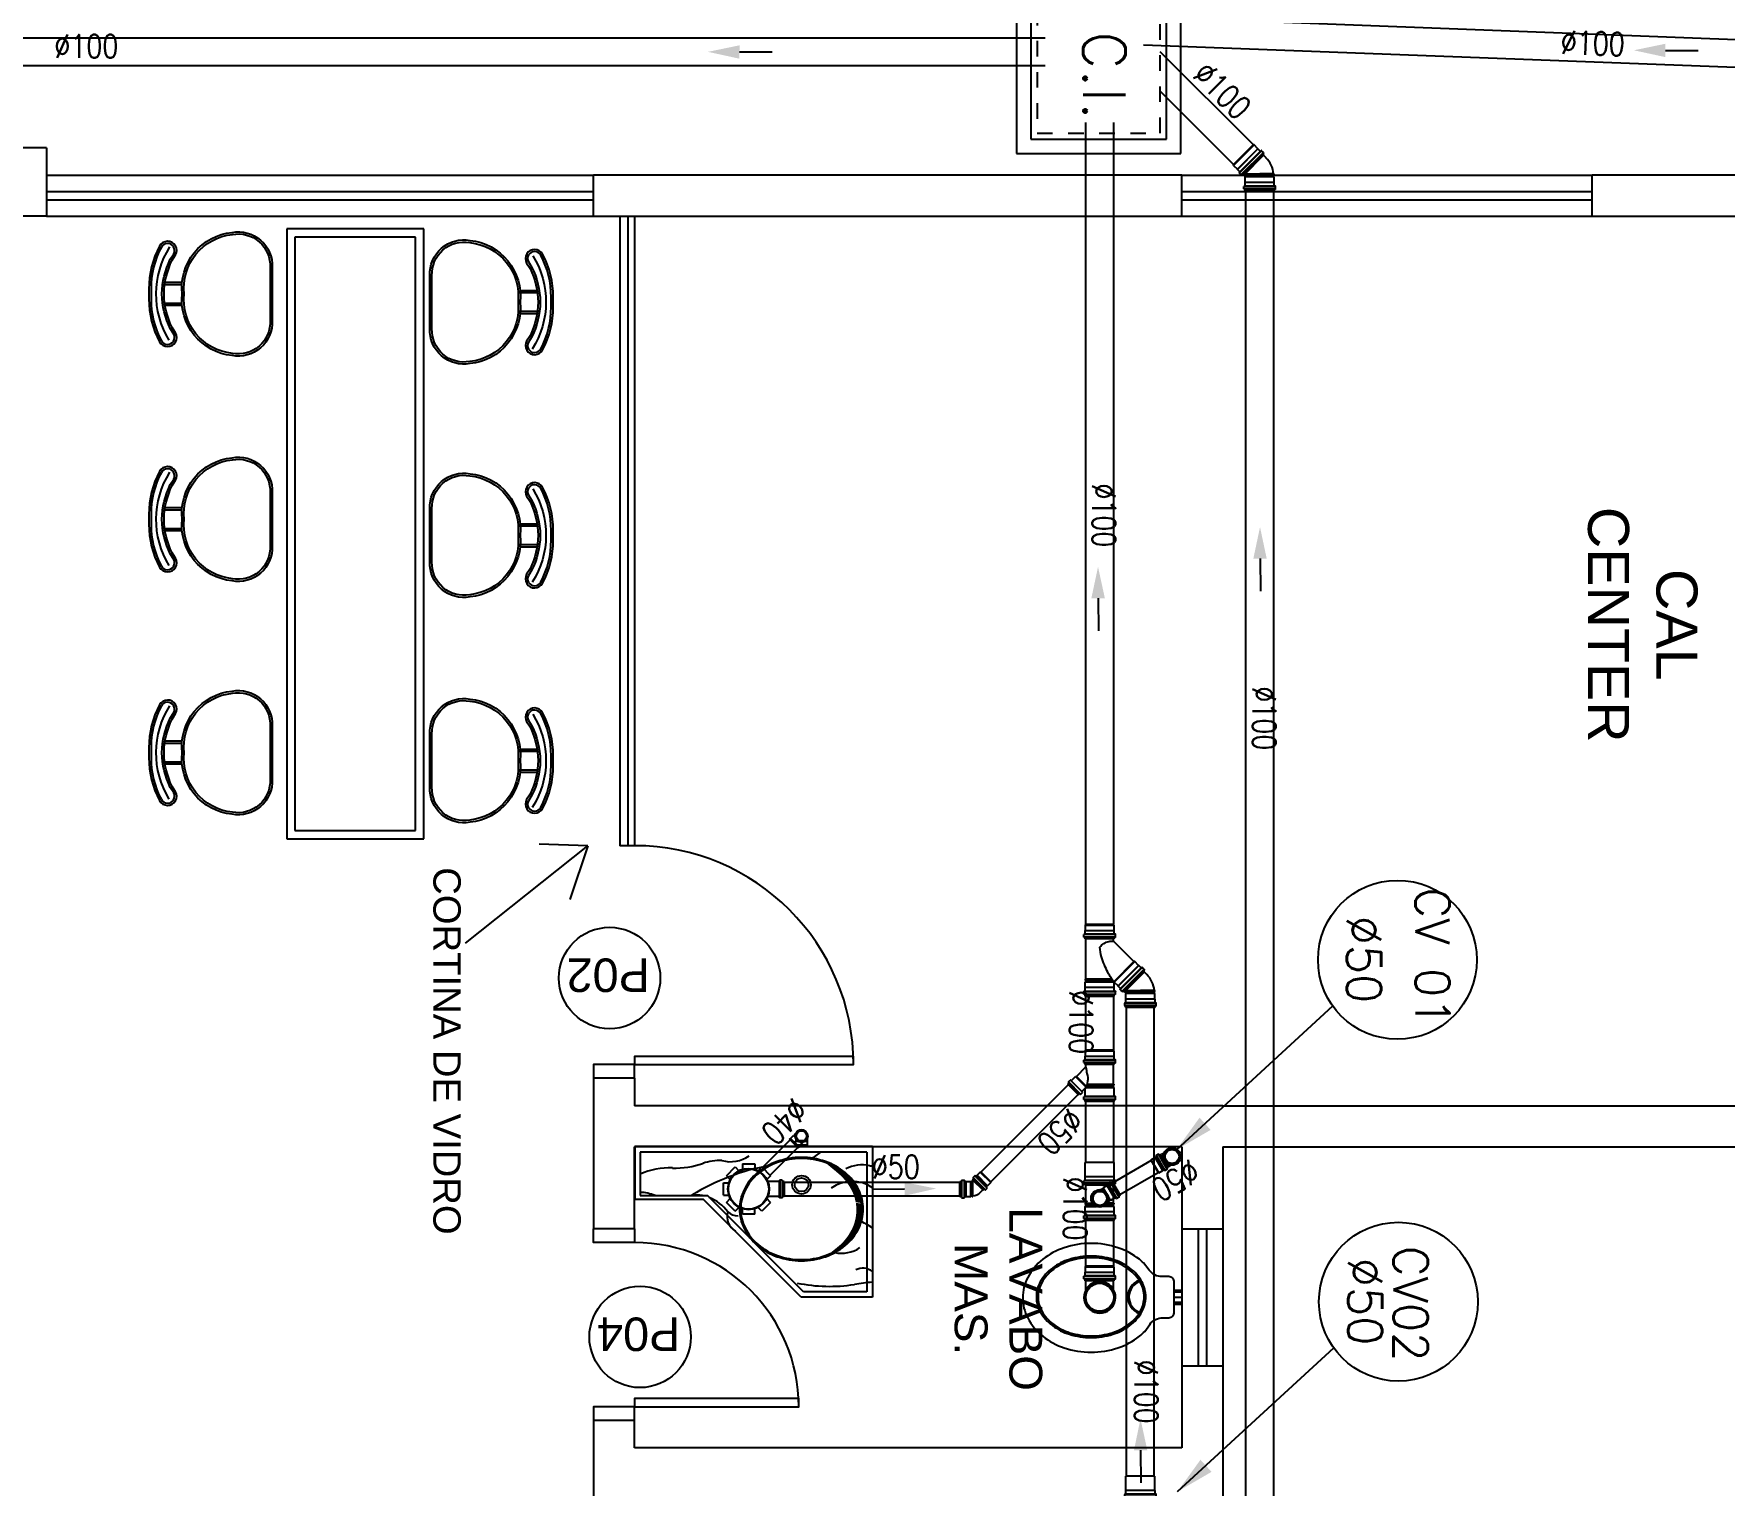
# Model space of a CAD drawing. Header units: millimetres. Extents: x 5512 to 5596, y 903 to 1082.
# Drawn here: x 5528.08 to 5538.95, y 1062.65 to 1071.98 of the extents above; entities that cross this region are included whole.
import ezdxf
from ezdxf.enums import TextEntityAlignment as Align

# ---------------------------------------------------------------- set-up
doc = ezdxf.new("R2010")
doc.units = ezdxf.units.MM
doc.linetypes.add('HIDDEN', pattern=[0.375, 0.25, -0.125])
for name, color, linetype in [('0-COTAS', 8, 'Continuous'), ('A-PEN-C', 4, 'Continuous'), ('BANHO_COZINHA', 7, 'Continuous'), ('HIDROGRAFIA', 4, 'Continuous'), ('MOVEIS', 7, 'Continuous'), ('Texto-Tubos', 7, 'Continuous'), ('TigreCad', 3, 'Continuous'), ('Tinterno', 9, 'Continuous'), ('TUBOS_ESGOTO', 5, 'Continuous'), ('TUBULAÇÃO_ESGOTO', 5, 'Continuous')]:
    doc.layers.add(name, color=color, linetype=linetype)
doc.styles.add('CARIMBO_DADOS', font='arial.ttf', dxfattribs={"height": 0.1})
doc.styles.add('R80', font='simplex.shx', dxfattribs={"height": 12})
doc.styles.add('REG60', font='romans.shx', dxfattribs={"width": 0.8, "height": 0.15})
doc.styles.add('REGUA80', font='arial.ttf', dxfattribs={"height": 1})
doc.styles.add('ROMANS', font='romans__.ttf', dxfattribs={"height": 0.1})

# ---------------------------------------------------------------- blocks, each defined once
blk = doc.blocks.new('CADEIRA1')
at = {"layer": 'MOVEIS'}
for p, q in [((-0.0418, 0.1206), (-0.0418, 0.0587)), ((-0.0343, 0.1206), (-0.0343, 0.0587)), ((0.0338, 0.1206), (0.0338, 0.0587)), ((0.0418, 0.1206), (0.0418, 0.0587))]:
    blk.add_line(p, q, dxfattribs=at)
for points in [[(-0.225, 0.3036, 0.415086), (0, 0.1207, 0.415086), (0.225, 0.3036, 0.481436), (0.0974, 0.4507), (-0.0974, 0.4507, 0.481436)], [(-0.2173, 0.3047, 0.416783), (0, 0.1285, 0.416783), (0.2173, 0.3047, 0.482687), (0.0976, 0.4429), (-0.0976, 0.4429, 0.482687)], [(0, 0.0076), (-0.0183, 0.0076, -0.126472), (-0.1714, 0.0454, -1.005346), (-0.1465, 0.0903), (-0.1267, 0.0779, 0.10909), (0, 0.0472, 0.10909), (0.1267, 0.0779), (0.1465, 0.0903, -1.005346), (0.1714, 0.0454, -0.126472), (0.0183, 0.0076)]]:
    blk.add_lwpolyline(points, format="xyb", close=True, dxfattribs=at)
blk.add_lwpolyline([(0.0176, 0), (-0.0182, 0, -0.126461), (-0.175, 0.0387, -1.008866), (-0.1426, 0.0969), (-0.123, 0.0846, 0.10861), (0, 0.0549, 0.10861), (0.123, 0.0846), (0.1426, 0.0969, -1.008866), (0.175, 0.0387, -0.126461), (0.0182, 0), (-0.0176, 0)], format="xyb", dxfattribs=at)
blk.add_arc((-0.0005, 0.349), 0.3226, 238.46014, 302.25897, dxfattribs=at)
blk = doc.blocks.new('pia banheiro')
at = {"layer": 'BANHO_COZINHA'}
for p, q in [((-0.2208, 0.2967), (-0.2208, -0.5719)), ((-0.2208, 0.2967), (0.3292, 0.2967)), ((-0.2008, 0.2767), (0.3092, 0.2767)), ((-0.2008, 0.2767), (-0.2008, -0.5519)), ((0.3092, 0.2767), (0.3092, 0.0448)), ((0.3292, 0.2967), (0.3292, 0.0365)), ((0.3092, 0.0448), (-0.0417, -0.3064)), ((0.3292, 0.0365), (-0.0289, -0.3219)), ((-0.0417, -0.5519), (-0.0417, -0.3064)), ((-0.0289, -0.5719), (-0.0289, -0.3219)), ((-0.2008, -0.5519), (-0.0417, -0.5519)), ((-0.2208, -0.5719), (-0.0289, -0.5719))]:
    blk.add_line(p, q, dxfattribs=at)
for points in [[(-0.1815, 0.0373, 0.083485), (-0.1667, -0.051, 0.090959), (-0.1262, -0.1226, 0.104004), (-0.0632, -0.1722, 0.115577), (0.0073, -0.1888, 0.115577), (0.0778, -0.1722, 0.104004), (0.1409, -0.1226, 0.090959), (0.1814, -0.051, 0.083485), (0.1962, 0.0373, 0.083485), (0.1814, 0.1255, 0.090959), (0.1409, 0.1971, 0.104004), (0.0778, 0.2468, 0.115577), (0.0073, 0.2633, 0.115577), (-0.0632, 0.2468, 0.104004), (-0.1262, 0.1971, 0.090959), (-0.1667, 0.1255, 0.083485)], [(-0.1773, 0.0373, 0.083485), (-0.1627, -0.0496, 0.090959), (-0.123, -0.1199, 0.104004), (-0.0613, -0.1685, 0.115577), (0.0073, -0.1846, 0.115577), (0.076, -0.1685, 0.104004), (0.1377, -0.1199, 0.090959), (0.1774, -0.0496, 0.083485), (0.192, 0.0373, 0.083485), (0.1774, 0.1242, 0.090959), (0.1377, 0.1944, 0.104004), (0.076, 0.243, 0.115577), (0.0073, 0.2591, 0.115577), (-0.0613, 0.243, 0.104004), (-0.123, 0.1944, 0.090959), (-0.1627, 0.1242, 0.083485)]]:
    blk.add_lwpolyline(points, format="xyb", close=True, dxfattribs=at)
for radius in [0.0339, 0.025]:
    blk.add_circle((-0.0815, 0.0379), radius, dxfattribs=at)
for centre, radius, start, end in [((-0.0194, 0.2593), 0.1346, 168.10287, 206.19936), ((-0.3664, 0.3324), 0.22, 348.10287, 350.67268), ((0.034, 0.2225), 0.1281, 144.58418, 216.35818), ((0.416, 0.0695), 0.4085, 146.19656, 154.08525), ((0.0443, 0.1829), 0.1245, 348.9955, 33.33328), ((0.279, 0.2616), 0.0556, 140.90523, 207.43179), ((-0.0573, 0.2081), 0.3026, 16.32429, 17.03764), ((1.1754, 0.3722), 0.9039, 184.78979, 188.96381), ((-0.2926, 0.1406), 0.5823, 348.24015, 8.96381), ((-0.363, -0.0304), 0.2131, 28.24406, 40.47295), ((0.6657, 0.0668), 0.83, 189.84611, 190.19218), ((0.6565, 0.0651), 0.8206, 190.19218, 211.41073), ((-0.283, -0.2213), 0.1173, 344.30788, 34.9939), ((0.1033, -0.3518), 0.1475, 125.71748, 159.13592), ((-0.0313, -0.1903), 0.0639, 319.26609, 356.83356), ((0.0342, -0.1702), 0.0641, 254.58687, 328.11348), ((0.0198, -0.2599), 0.19, 177.94741, 199.2677), ((-0.4467, -0.4229), 0.3042, 357.88345, 19.2677), ((0.1033, -0.3518), 0.1475, 169.37097, 184.18945), ((-0.1889, -0.4322), 0.1609, 23.84465, 25.66265), ((0.1266, -0.4441), 0.2696, 177.88345, 203.56148), ((0.0864, -0.5541), 0.1401, 156.12599, 179.11126), ((-0.1889, -0.4322), 0.1609, 336.12599, 336.15535)]:
    blk.add_arc(centre, radius, start, end, dxfattribs=at)
for points in [[(-0.0657, 0.2455), (-0.0474, 0.2274), (-0.046, 0.2541), (-0.0399, 0.2301)], [(-0.046, 0.2541), (-0.0399, 0.2301), (-0.0304, 0.2588), (-0.0323, 0.2325)], [(-0.0304, 0.2588), (-0.0323, 0.2325), (-0.0139, 0.2619), (-0.0177, 0.2359)], [(-0.0123, 0.2621), (-0.0154, 0.2363), (-0.0047, 0.2629), (-0.0045, 0.2377)], [(-0.0047, 0.2629), (-0.0045, 0.2377), (0.0089, 0.2633), (0.0038, 0.2383)], [(0.0089, 0.2633), (0.0038, 0.2383), (0.0219, 0.2626), (0.0122, 0.2384)], [(0.0219, 0.2626), (0.0122, 0.2384), (0.0324, 0.2613), (0.0215, 0.238)], [(0.0324, 0.2613), (0.0215, 0.238), (0.0499, 0.2575), (0.0385, 0.236)], [(0.0499, 0.2575), (0.0385, 0.236), (0.0625, 0.2534), (0.053, 0.2326)], [(0.0625, 0.2534), (0.053, 0.2326), (0.0778, 0.2468), (0.0667, 0.2282)], [(-0.1461, 0.1692), (-0.1153, 0.1808), (-0.139, 0.1803), (-0.1094, 0.1867)], [(-0.139, 0.1803), (-0.1094, 0.1867), (-0.1347, 0.1863), (-0.1002, 0.1952)], [(-0.1347, 0.1863), (-0.1002, 0.1952), (-0.1236, 0.2001), (-0.0903, 0.2032)], [(-0.1236, 0.2001), (-0.0903, 0.2032), (-0.1112, 0.2131), (-0.0774, 0.2121)], [(-0.1112, 0.2131), (-0.0774, 0.2121), (-0.0965, 0.2258), (-0.0608, 0.2214)], [(-0.0965, 0.2258), (-0.0608, 0.2214), (-0.0806, 0.237), (-0.0585, 0.2226)], [(-0.0806, 0.237), (-0.0585, 0.2226), (-0.0657, 0.2455), (-0.0474, 0.2274)], [(0.0778, 0.2468), (0.0667, 0.2282), (0.0928, 0.2385), (0.0806, 0.2221)], [(0.0928, 0.2385), (0.0806, 0.2221), (0.1112, 0.2258), (0.102, 0.2099)], [(0.1112, 0.2258), (0.102, 0.2099), (0.1266, 0.2125), (0.1116, 0.2031)], [(0.1266, 0.2125), (0.1116, 0.2031), (0.1383, 0.2002), (0.125, 0.1921)], [(0.1383, 0.2002), (0.125, 0.1921), (0.1503, 0.1851), (0.1385, 0.1787)], [(-0.158, 0.147), (-0.1691, 0.1181), (-0.1683, 0.1178), (-0.1699, 0.1155)], [(-0.1581, 0.1468), (-0.1682, 0.1178), (-0.158, 0.147), (-0.1691, 0.1181)], [(-0.1682, 0.1178), (-0.1408, 0.1507), (-0.1576, 0.1479), (-0.1334, 0.1596)], [(-0.1576, 0.1479), (-0.1334, 0.1596), (-0.1524, 0.1583), (-0.1243, 0.1705)], [(-0.1524, 0.1583), (-0.1243, 0.1705), (-0.1461, 0.1692), (-0.1153, 0.1808)], [(0.1503, 0.1851), (0.1385, 0.1787), (0.1629, 0.1657), (0.151, 0.1637)], [(0.1629, 0.1657), (0.151, 0.1637), (0.1689, 0.1548), (0.159, 0.1536)], [(0.1689, 0.1548), (0.159, 0.1536), (0.1758, 0.14), (0.1643, 0.147)], [(0.1758, 0.14), (0.1643, 0.147), (0.1812, 0.1257), (0.171, 0.1385)]]:
    blk.add_solid(points, dxfattribs=at)
blk = doc.blocks.new('vaso sanitario')
at = {"layer": 'BANHO_COZINHA'}
for p, q in [((-0.0486, 0.264), (-0.0486, 0.2921)), ((-0.0426, 0.264), (-0.0426, 0.2921)), ((-0.0236, 0.264), (-0.0236, 0.2921)), ((-0.0055, 0.264), (-0.0055, 0.2921)), ((0.0014, 0.264), (0.0014, 0.2921))]:
    blk.add_line(p, q, dxfattribs=at)
for points in [[(0.1014, 0.1567), (0.0763, 0.1748, -0.241127), (0.0514, 0.2235), (0.0514, 0.244, 0.414214), (0.0314, 0.264), (-0.0786, 0.264, 0.414214), (-0.0986, 0.244), (-0.0986, 0.2202, -0.233804), (-0.1222, 0.1725), (-0.1486, 0.1523, 0.024223), (-0.1619, 0.1371, 0.088644), (-0.2044, 0.0584, 0.07973), (-0.2202, -0.0396, 0.07973), (-0.2044, -0.1376, 0.088644), (-0.1619, -0.2163, 0.105072), (-0.095, -0.2714, 0.120616), (-0.0214, -0.2895, 0.120616), (0.0522, -0.2714, 0.105072), (0.1191, -0.2163, 0.088644), (0.1616, -0.1376, 0.07973), (0.1773, -0.0396, 0.07973), (0.1616, 0.0584, 0.088644), (0.1191, 0.1371, 0.031737)], [(0.0296, 0.1462, 0.127661), (-0.0249, 0.1603, 0.127661), (-0.0794, 0.1462, 0.106179), (-0.1301, 0.1018, 0.085397), (-0.1618, 0.0393, 0.074892), (-0.1737, -0.0396, 0.074892), (-0.1618, -0.1184, 0.085397), (-0.1301, -0.1809, 0.106179), (-0.0794, -0.2253, 0.127661), (-0.0249, -0.2395, 0.127661), (0.0296, -0.2253, 0.106179), (0.0803, -0.1809, 0.085397), (0.112, -0.1184, 0.074892), (0.1239, -0.0396, 0.074892), (0.112, 0.0393, 0.085397), (0.0803, 0.1018, 0.106179)], [(0.0267, 0.141, 0.127661), (-0.0249, 0.1544, 0.127661), (-0.0765, 0.141, 0.106179), (-0.1253, 0.0982, 0.085397), (-0.1561, 0.0376, 0.074892), (-0.1677, -0.0396, 0.074892), (-0.1561, -0.1167, 0.085397), (-0.1253, -0.1774, 0.106179), (-0.0765, -0.2201, 0.127661), (-0.0249, -0.2335, 0.127661), (0.0267, -0.2201, 0.106179), (0.0755, -0.1774, 0.085397), (0.1063, -0.1167, 0.074892), (0.1179, -0.0396, 0.074892), (0.1063, 0.0376, 0.085397), (0.0755, 0.0982, 0.106179)]]:
    blk.add_lwpolyline(points, format="xyb", close=True, dxfattribs=at)
for radius, start, end in [(0.0646, 200.80462, 338.97289), (0.06, 199.94179, 339.83075)]:
    blk.add_arc((-0.0247, 0.1588), radius, start, end, dxfattribs=at)
blk = doc.blocks.new('j9n40d')
at = {"layer": 'TigreCad'}
for p, q in [((0, 20.6), (9.8, 20.6)), ((9.8, 20.6), (17.8, 20.6)), ((19, 21.8), (17.8, 20.6)), ((34, 21.8), (19, 21.8)), ((19, -21.8), (19, 21.8)), ((35, 22.8), (34, 21.8)), ((35, 22.8), (35, -22.8)), ((39, 22.8), (35, 22.8)), ((39, 22.8), (39, -22.8)), ((0, -20.6), (9.8, -20.6)), ((9.8, -20.6), (17.8, -20.6)), ((19, -21.8), (17.8, -20.6)), ((34, -21.8), (19, -21.8)), ((35, -22.8), (34, -21.8)), ((39, -22.8), (35, -22.8))]:
    blk.add_line(p, q, dxfattribs=at)
for radius, start, end in [(22.8, 64.62318, 295.37682), (20.6, 90, 270)]:
    blk.add_arc((0, 0), radius, start, end, dxfattribs=at)
at = {"layer": 'Tinterno'}
for p, q in [((17.8, 20.6), (17.8, -20.6)), ((34, 21.8), (34, -21.8))]:
    blk.add_line(p, q, dxfattribs=at)
blk.add_arc((0, 0), 21.8, 70.90091, 289.09909, dxfattribs=at)
blk = doc.blocks.new('j9n40s')
at = {"layer": 'TigreCad'}
for p, q in [((9.8, 20.6), (17.8, 20.6)), ((19, 21.8), (17.8, 20.6)), ((17.8, 20.6), (17.8, 14.3)), ((19, 12.6), (19, 21.8)), ((34, 21.8), (19, 21.8)), ((35, 22.8), (34, 21.8)), ((39, 22.8), (35, 22.8)), ((35, 22.8), (35, -22.8)), ((39, 22.8), (39, -22.8)), ((9.8, -20.6), (17.8, -20.6)), ((17.8, -20.6), (17.8, -14.3)), ((19, -21.8), (17.8, -20.6)), ((19, -12.6), (19, -21.8)), ((34, -21.8), (19, -21.8)), ((35, -22.8), (34, -21.8)), ((39, -22.8), (35, -22.8))]:
    blk.add_line(p, q, dxfattribs=at)
for radius in [22.8, 20]:
    blk.add_circle((0, 0), radius, dxfattribs=at)
at = {"layer": 'Tinterno'}
blk.add_line((34, 21.8), (34, -21.8), dxfattribs=at)
blk.add_circle((0, 0), 18.8, dxfattribs=at)
blk = doc.blocks.new('27150012p')
at = {"layer": 'TigreCad'}
for p, q in [((-80.6, 48.8), (-48.8, 80.6)), ((-48.8, 80.6), (-35.1, 66.9)), ((-22.5, 91.5), (-22.5, 72.1)), ((-22.5, 91.5), (22.5, 91.5)), ((22.5, 91.5), (22.5, 72.1)), ((48.8, 80.6), (35.1, 66.9)), ((48.8, 80.6), (80.6, 48.8)), ((-91.5, -22.5), (-91.5, 22.5)), ((-91.5, 22.5), (-72.1, 22.5)), ((-80.6, 48.8), (-66.9, 35.1)), ((80.6, 48.8), (66.9, 35.1)), ((111.4, 27.4), (70.4, 27.4)), ((112.7, 30.9), (112.4, 28.3)), ((122.4, 31.8), (113.7, 31.8)), ((113.7, 30.8), (113.7, -30.8)), ((122.4, 30.8), (122.4, -30.8)), ((123.4, 31.1), (124.2, 28.1)), ((129.5, 27.4), (125.1, 27.4)), ((129.5, 27.4), (129.5, -27.4)), ((-91.5, -22.5), (-72.1, -22.5)), ((-80.6, -48.8), (-66.9, -35.1)), ((-48.8, -80.6), (-80.6, -48.8)), ((80.6, -48.8), (48.8, -80.6)), ((80.6, -48.8), (66.9, -35.1)), ((111.4, -27.4), (70.4, -27.4)), ((112.7, -30.9), (112.4, -28.3)), ((122.4, -31.8), (113.7, -31.8)), ((123.4, -31.1), (124.2, -28.1)), ((129.5, -27.4), (125.1, -27.4)), ((-48.8, -80.6), (-35.1, -66.9)), ((-22.5, -91.5), (-22.5, -72.1)), ((22.5, -91.5), (-22.5, -91.5)), ((22.5, -91.5), (22.5, -72.1)), ((48.8, -80.6), (35.1, -66.9))]:
    blk.add_line(p, q, dxfattribs=at)
blk.add_circle((0, 0), 75.5, dxfattribs=at)
for centre, start, end in [((111.4, 28.4), 270, 355), ((113.7, 30.8), 90, 175), ((122.4, 30.8), 15, 90), ((125.1, 28.4), 195, 270), ((111.4, -28.4), 5, 90), ((113.7, -30.8), 185, 270), ((122.4, -30.8), 270, 345), ((125.1, -28.4), 90, 165)]:
    blk.add_arc(centre, 1, start, end, dxfattribs=at)
at = {"layer": 'Tinterno'}
for p, q in [((112.4, 27.4), (112.4, -27.4)), ((124.4, 27.4), (124.4, -27.4))]:
    blk.add_line(p, q, dxfattribs=at)
blk.add_circle((0, 0), 73.5, dxfattribs=at)
blk = doc.blocks.new('j4n50p')
at = {"layer": 'TigreCad'}
for p, q in [((-23.7, 12.2), (-32.5, 3.4)), ((3.3, 25.3), (3.4, 26.8)), ((6.3, 26.8), (3.4, 26.8)), ((3.4, 26.8), (3.4, -29.6)), ((6.5, 25.3), (6.3, 26.8)), ((6.3, 26.8), (6.3, -26.7)), ((9.1, 25.3), (6.5, 25.3)), ((10.9, 27.1), (9.1, 25.3)), ((27.7, 27.1), (10.9, 27.1)), ((10.9, 27.1), (10.9, -27.2)), ((27.9, 27.3), (27.7, 27.1)), ((32.5, 27.3), (27.9, 27.3)), ((33.8, 30.9), (33.5, 28.3)), ((34, 30.8), (34, -30.8)), ((43.5, 31.8), (34.8, 31.8)), ((43.5, 30.8), (43.5, -30.8)), ((44.5, 31.1), (45.3, 28.1)), ((50.6, 27.3), (46.2, 27.3)), ((50.6, 27.3), (50.6, -27.4)), ((3.4, -29.6), (3.3, -32.4)), ((6.3, -26.7), (3.4, -29.6)), ((9.1, -26.8), (3.4, -32.5)), ((6.3, -26.7), (6.5, -29.4)), ((10.9, -27.2), (10.5, -26.8)), ((27.7, -27.2), (10.9, -27.2)), ((27.9, -27.4), (27.7, -27.2)), ((32.5, -27.4), (27.9, -27.4)), ((33.8, -30.9), (33.5, -28.3)), ((43.5, -31.8), (34.8, -31.8)), ((44.5, -31.1), (45.3, -28.1)), ((50.6, -27.4), (46.2, -27.4))]:
    blk.add_line(p, q, dxfattribs=at)
for centre, radius, start, end in [((9.5, -21.6), 47.3, 97.60229, 134.55576), ((32.5, 28.3), 1, 270, 355), ((34.8, 30.8), 1, 90, 175), ((43.5, 30.8), 1, 15, 90), ((46.2, 28.3), 1, 195, 270), ((9.8, -27.5), 1, 45, 135), ((32.5, -28.4), 1, 5, 90), ((34.8, -30.8), 1, 185, 270), ((43.5, -30.8), 1, 270, 345), ((46.2, -28.4), 1, 90, 165)]:
    blk.add_arc(centre, radius, start, end, dxfattribs=at)
at = {"layer": 'Tinterno'}
for p, q in [((3.4, -32.5), (-32.5, 3.4)), ((3.3, 25.3), (3.3, -32.4)), ((6.5, 25.3), (6.5, -29.4)), ((9.1, 25.3), (9.1, -26.8)), ((27.7, 27.1), (27.7, -27.2)), ((27.9, 27.3), (27.9, -27.4)), ((33.5, 27.3), (33.5, -27.4)), ((45.5, 27.3), (45.5, -27.4))]:
    blk.add_line(p, q, dxfattribs=at)
blk = doc.blocks.new('26277469p')
at = {"layer": 'TigreCad'}
for p, q in [((78, 50.8), (6, 50.8)), ((78, 50.8), (78.1, 52.3)), ((78, -46.9), (78, 50.8)), ((78.1, -46.9), (78.1, 52.3)), ((81.1, 52.3), (78.1, 52.3)), ((81.1, -47.9), (81.1, 52.3)), ((81.2, 50.8), (81.1, 52.3)), ((81.2, -48), (81.2, 50.8)), ((87.4, 50.8), (81.2, 50.8)), ((89.8, 53.2), (87.4, 50.8)), ((89.8, -51.8), (89.8, 53.2)), ((121.7, 53.2), (89.8, 53.2)), ((122.9, 56.7), (122.7, 54.2)), ((133.3, 57.6), (123.9, 57.6)), ((123.9, 56.6), (123.9, -56.7)), ((133.3, 56.6), (133.3, -56.7)), ((134.3, 56.9), (135.1, 54)), ((140.5, 53.2), (136.1, 53.2)), ((140.5, 53.2), (140.5, -53.3)), ((14.9, -50.8), (6, -50.8)), ((49.6, -85.4), (14.9, -50.8)), ((49.6, -88.3), (87.3, -50.5)), ((103.4, -64.8), (93.6, -55)), ((121.7, -53.3), (94.3, -53.3)), ((122.9, -56.7), (122.7, -54.2)), ((133.3, -57.7), (123.9, -57.7)), ((134.3, -56.9), (135.1, -54)), ((140.5, -53.3), (136.1, -53.3)), ((49.6, -88.3), (49.6, -85.4)), ((64.8, -103.4), (49.6, -88.3)), ((63.1, -106.8), (64.8, -104.8)), ((69.4, -114.4), (63.2, -108.2)), ((106.9, -63.4), (63.4, -106.9)), ((113.6, -70.1), (70.1, -113.6)), ((70.6, -114.5), (73.3, -113)), ((77.5, -116.2), (74.5, -113.1)), ((116.2, -77.5), (77.5, -116.2)), ((106.8, -63.1), (104.8, -64.8)), ((114.4, -69.4), (108.2, -63.2)), ((114.5, -70.6), (113, -73.3)), ((116.2, -77.5), (113.1, -74.5))]:
    blk.add_line(p, q, dxfattribs=at)
blk.add_lwpolyline([(15.8, -51.2, -0.013476), (38.9, -47.1, -0.106485), (67.2, -44.2, -0.09207), (93.5, -53.8, -0.112954)], format="xyb", dxfattribs=at)
for centre, start, end in [((121.7, 54.2), 270, 355), ((123.9, 56.6), 90, 175), ((133.3, 56.6), 15, 90), ((136.1, 54.2), 195, 270), ((14.9, -51.8), 34.26819, 90), ((94.3, -54.3), 90, 225), ((121.7, -54.3), 5, 90), ((123.9, -56.7), 185, 270), ((133.3, -56.7), 270, 345), ((136.1, -54.3), 90, 165), ((63.9, -107.4), 140, 225), ((64.1, -104.1), 320, 45), ((70.1, -113.6), 225, 300), ((73.8, -113.8), 45, 120), ((104.1, -64.1), 225, 310), ((107.4, -63.9), 45, 130), ((113.8, -73.8), 150, 225), ((113.6, -70.1), 330, 45)]:
    blk.add_arc(centre, 1, start, end, dxfattribs=at)
at = {"layer": 'Tinterno'}
for p, q in [((6, 50.8), (6, -50.8)), ((87.4, -50.6), (87.4, 50.8)), ((122.6, 53.2), (122.6, -53.3)), ((135.3, 53.2), (135.3, -53.3)), ((85.3, -49.6), (49.6, -85.4)), ((104.1, -65.4), (65.4, -104.1)), ((112.6, -73.9), (73.9, -112.6))]:
    blk.add_line(p, q, dxfattribs=at)
blk = doc.blocks.new('11030602p')
at = {"layer": 'TigreCad'}
for p, q in [((0, 27.3), (4.4, 27.3)), ((0, -27.3), (0, 27.3)), ((6.1, 31.1), (5.3, 28.1)), ((7.1, 31.8), (15.8, 31.8)), ((7.1, -30.8), (7.1, 30.8)), ((15.8, -30.8), (15.8, 30.8)), ((16.8, 30.9), (17.1, 28.3)), ((18.1, 27.3), (22.7, 27.3)), ((22.7, 27.3), (23, 27.1)), ((39.7, 27.1), (23, 27.1)), ((39.7, 27.1), (41.5, 25.3)), ((41.5, -25.4), (41.5, 25.3)), ((0, -27.3), (4.4, -27.3)), ((6.1, -31.1), (5.3, -28.1)), ((7.1, -31.8), (15.8, -31.8)), ((16.8, -30.9), (17.1, -28.3)), ((18.1, -27.3), (22.7, -27.3)), ((22.7, -27.3), (23, -27.1)), ((39.7, -27.1), (23, -27.1)), ((39.7, -27.1), (41.5, -25.4))]:
    blk.add_line(p, q, dxfattribs=at)
for centre, start, end in [((4.4, 28.4), 270, 345), ((7.1, 30.8), 90, 165), ((15.8, 30.8), 5, 90), ((18.1, 28.4), 185, 270), ((4.4, -28.3), 15, 90), ((7.1, -30.8), 195, 270), ((15.8, -30.8), 270, 355), ((18.1, -28.3), 90, 175)]:
    blk.add_arc(centre, 1, start, end, dxfattribs=at)
at = {"layer": 'Tinterno'}
for p, q in [((5.1, -27.3), (5.1, 27.3)), ((17.1, -27.3), (17.1, 27.3)), ((22.7, 27.3), (22.7, -27.3)), ((23, -27.1), (23, 27.1)), ((39.7, 27.1), (39.7, -27.1))]:
    blk.add_line(p, q, dxfattribs=at)
blk = doc.blocks.new('j9n100s')
at = {"layer": 'TigreCad'}
for p, q in [((27.3, 50.8), (60, 50.8)), ((27.3, -50.8), (60, -50.8))]:
    blk.add_line(p, q, dxfattribs=at)
blk.add_circle((0, 0), 53.2, dxfattribs=at)
for start, end in [(61.78498, 298.21502), (298.21502, 61.78498)]:
    blk.add_arc((0, 0), 57.7, start, end, dxfattribs=at)
at = {"layer": 'Tinterno'}
blk.add_line((60, -50.8), (60, 50.8), dxfattribs=at)
blk.add_circle((0, 0), 51, dxfattribs=at)
blk = doc.blocks.new('11031030p')
at = {"layer": 'TigreCad'}
for p, q in [((0, -53.3), (0, 53.2)), ((0, 53.2), (4.4, 53.2)), ((6.2, 56.9), (5.4, 54)), ((7.2, 57.6), (16.6, 57.6)), ((7.2, -56.7), (7.2, 56.6)), ((16.6, -56.7), (16.6, 56.6)), ((17.6, 56.7), (17.8, 54.2)), ((18.8, 53.2), (30.9, 53.2)), ((30.9, 53.2), (31.2, 53)), ((50.9, 53), (31.2, 53)), ((50.9, 53), (53.1, 50.8)), ((53.1, -50.8), (53.1, 50.8)), ((0, -53.3), (4.4, -53.3)), ((6.2, -56.9), (5.4, -54)), ((7.2, -57.7), (16.6, -57.7)), ((17.6, -56.7), (17.8, -54.2)), ((18.8, -53.3), (30.9, -53.3)), ((30.9, -53.3), (31.2, -53)), ((31.2, -53), (50.9, -53)), ((50.9, -53), (53.1, -50.8))]:
    blk.add_line(p, q, dxfattribs=at)
for centre, start, end in [((4.4, 54.2), 270, 345), ((7.2, 56.6), 90, 165), ((16.6, 56.6), 5, 90), ((18.8, 54.2), 185, 270), ((4.4, -54.2), 15, 90), ((7.2, -56.7), 195, 270), ((16.6, -56.7), 270, 355), ((18.8, -54.2), 90, 175)]:
    blk.add_arc(centre, 1, start, end, dxfattribs=at)
at = {"layer": 'Tinterno'}
for p, q in [((5.2, -53.3), (5.2, 53.2)), ((17.9, -53.3), (17.9, 53.2)), ((30.9, 53.2), (30.9, -53.3)), ((31.2, 53), (31.2, -53)), ((50.9, 53), (50.9, -53))]:
    blk.add_line(p, q, dxfattribs=at)
blk = doc.blocks.new('inp_cx')
for p, q in [((40, 40), (-40, 40)), ((-40, 40), (-40, -40)), ((40, -40), (40, 40)), ((-40, -40), (40, -40))]:
    blk.add_line(p, q)
at = {"color": 1, "linetype": 'Continuous', "ltscale": 0.5}
for p, q in [((33, 33), (-33, 33)), ((-33, 33), (-33, -33)), ((33, -33), (33, 33)), ((-33, -33), (33, -33))]:
    blk.add_line(p, q, dxfattribs=at)
at = {"color": 1, "linetype": 'HIDDEN', "ltscale": 0.5}
for p, q in [((30, 30), (-30, 30)), ((-30, 30), (-30, -30)), ((30, -30), (30, 30)), ((-30, -30), (30, -30))]:
    blk.add_line(p, q, dxfattribs=at)
at = {"style": 'R80'}
blk.add_text('C.I.', height=20.592, dxfattribs=at).set_placement((-19.56, -7.5))
blk = doc.blocks.new('j4n100p')
at = {"layer": 'TigreCad'}
for p, q in [((-48.8, 23.1), (-58.1, 13.7)), ((9.8, 50.8), (9.9, 52.3)), ((9.8, 50.8), (9.8, 0)), ((9.8, -54.2), (9.8, 0)), ((12.9, 52.3), (9.9, 52.3)), ((9.9, 52.3), (9.9, 0)), ((13, 50.8), (12.9, 52.3)), ((12.9, 52.3), (12.9, 0)), ((19.2, 50.8), (13, 50.8)), ((13, 50.8), (13, 0)), ((13, -56), (13, 0)), ((21.4, 53), (19.2, 50.8)), ((41.1, 53), (21.4, 53)), ((21.4, 53), (21.4, -53)), ((41.4, 53.2), (41.1, 53)), ((41.1, 53), (41.1, -53)), ((53.5, 53.2), (41.4, 53.2)), ((41.4, 53.2), (41.4, -53.3)), ((54.7, 56.7), (54.5, 54.2)), ((65.1, 57.7), (55.7, 57.7)), ((55.7, 56.7), (55.7, -56.6)), ((65.1, 56.7), (65.1, -56.6)), ((66.1, 56.9), (66.9, 54)), ((72.3, 53.2), (67.9, 53.2)), ((72.3, 53.2), (72.3, -53.3)), ((19.1, -52.8), (13.7, -58.1)), ((21.4, -53), (21.2, -52.8)), ((41.1, -53), (21.4, -53)), ((41.4, -53.3), (41.1, -53)), ((53.5, -53.3), (41.4, -53.3)), ((54.7, -56.7), (54.5, -54.2)), ((65.1, -57.6), (55.7, -57.6)), ((66.1, -56.9), (66.9, -54)), ((72.3, -53.3), (67.9, -53.3))]:
    blk.add_line(p, q, dxfattribs=at)
for centre, radius, start, end in [((20.1, -45.8), 97.2, 96.09869, 135), ((53.5, 54.2), 1, 270, 355), ((55.7, 56.7), 1, 90, 175), ((65.1, 56.7), 1, 15, 90), ((67.9, 54.2), 1, 195, 270), ((20.1, -53.8), 1.5, 45, 135), ((53.5, -54.2), 1, 5, 90), ((55.7, -56.6), 1, 185, 270), ((65.1, -56.6), 1, 270, 345), ((67.9, -54.2), 1, 90, 165)]:
    blk.add_arc(centre, radius, start, end, dxfattribs=at)
at = {"layer": 'Tinterno'}
for p, q in [((13.7, -58.1), (-58.1, 13.7)), ((9.9, -54.3), (9.9, 0)), ((12.9, -53.3), (12.9, 0)), ((19.2, 50.8), (19.2, -52.7)), ((54.4, 53.2), (54.4, -53.3)), ((67.1, 53.2), (67.1, -53.3))]:
    blk.add_line(p, q, dxfattribs=at)
blk = doc.blocks.new('26277485p')
at = {"layer": 'TigreCad'}
for p, q in [((117.4, 50.8), (-30, 50.8)), ((117.4, 50.8), (117.5, 52.3)), ((117.5, -44.7), (117.5, 52.3)), ((120.5, 52.3), (117.5, 52.3)), ((120.5, -46.6), (120.5, 52.3)), ((120.6, 50.8), (120.5, 52.3)), ((125.9, 50.8), (120.6, 50.8)), ((128.1, 53), (125.9, 50.8)), ((128.1, -51.9), (128.1, 53)), ((147.8, 53), (128.1, 53)), ((148.1, 53.2), (147.8, 53)), ((148.1, -53.3), (148.1, 53.2)), ((160.2, 53.2), (148.1, 53.2)), ((161.4, 56.7), (161.2, 54.2)), ((171.8, 57.6), (162.4, 57.6)), ((162.4, 56.6), (162.4, -56.6)), ((171.8, 56.6), (171.8, -56.6)), ((172.8, 56.9), (173.6, 54)), ((179, 53.2), (174.6, 53.2)), ((179, 53.2), (179, -53.3)), ((-21.7, -50.8), (-30, -50.8)), ((53.1, -124.9), (-20.6, -51.2)), ((53.1, -128), (128.8, -52.4)), ((142, -67.1), (130.5, -55.6)), ((147.8, -53), (131.6, -53)), ((148.1, -53.3), (147.8, -53)), ((160.2, -53.3), (148.1, -53.3)), ((161.4, -56.7), (161.2, -54.2)), ((171.8, -57.6), (162.4, -57.6)), ((172.8, -56.9), (173.6, -54)), ((179, -53.3), (174.6, -53.3)), ((67.1, -142.4), (142.4, -67.1)), ((154.9, -74.8), (74.8, -154.9)), ((161.6, -81.5), (81.5, -161.6)), ((164.2, -88.9), (88.9, -164.2)), ((142.4, -67.1), (142, -67.1)), ((150.9, -75.6), (142.4, -67.1)), ((154.2, -74), (152.3, -75.7)), ((162.3, -80.7), (155.6, -74.1)), ((162.4, -82), (160.9, -84.6)), ((164.2, -88.9), (161.1, -85.8)), ((53.1, -128), (53.1, -124.9)), ((67.1, -142), (53.1, -128)), ((67.1, -142.4), (67.1, -142)), ((75.6, -150.9), (67.1, -142.4)), ((74, -154.2), (75.7, -152.3)), ((80.7, -162.3), (74.1, -155.6)), ((82, -162.4), (84.6, -160.9)), ((88.9, -164.2), (85.8, -161.1))]:
    blk.add_line(p, q, dxfattribs=at)
for points in [[(0, 0, 0.068692), (-13, -14.9, 0.07269), (-20.5, -33, 0.083818), (-21.8, -49.9, 0.003088), (-21.7, -50.8, 0.129663)], [(92.3, -29.8, 0.049375), (35.9, -6.9, 0.048245), (0, 0, 0.103304)], [(130.4, -53.5, 0.036301), (92.3, -29.8, 0.049375)]]:
    blk.add_lwpolyline(points, format="xyb", dxfattribs=at)
for centre, radius, start, end in [((160.2, 54.2), 1, 270, 355), ((162.4, 56.6), 1, 90, 175), ((171.8, 56.6), 1, 15, 90), ((174.6, 54.2), 1, 195, 270), ((-21.7, -52.3), 1.5, 45, 90), ((131.6, -54.5), 1.5, 90, 225), ((160.2, -54.2), 1, 5, 90), ((162.4, -56.6), 1, 185, 270), ((171.8, -56.6), 1, 270, 345), ((174.6, -54.2), 1, 90, 165), ((151.6, -74.9), 1, 225, 310), ((154.9, -74.8), 1, 45, 130), ((161.8, -85.1), 1, 150, 225), ((161.6, -81.5), 1, 330, 45), ((74.8, -154.9), 1, 140, 225), ((74.9, -151.6), 1, 320, 45), ((81.5, -161.6), 1, 225, 300), ((85.1, -161.8), 1, 45, 120)]:
    blk.add_arc(centre, radius, start, end, dxfattribs=at)
at = {"layer": 'Tinterno'}
for p, q in [((-30, -50.8), (-30, 50.8)), ((117.4, -44.6), (117.4, 50.8)), ((120.6, -46.7), (120.6, 50.8)), ((125.9, -50.3), (125.9, 50.8)), ((147.8, -53), (147.8, 53)), ((161.1, 53.2), (161.1, -53.3)), ((173.8, 53.2), (173.8, -53.3)), ((53.1, -124.9), (127, -51.1)), ((67.1, -142), (142, -67.1)), ((151.6, -76.3), (76.3, -151.6)), ((160.5, -85.2), (85.2, -160.5))]:
    blk.add_line(p, q, dxfattribs=at)
blk = doc.blocks.new('26301009p')
at = {"layer": 'TigreCad'}
for p, q in [((0, -53.3), (0, 53.2)), ((0, 53.2), (4.4, 53.2)), ((6.2, 56.9), (5.4, 54)), ((7.2, 57.6), (16.6, 57.6)), ((7.2, -56.6), (7.2, 56.6)), ((16.6, -56.6), (16.6, 56.6)), ((17.6, 56.7), (17.8, 54.2)), ((18.8, 53.2), (30.9, 53.2)), ((30.9, 53.2), (31.2, 53)), ((31.2, 53), (83.5, 53)), ((31.2, -53), (31.2, 53)), ((0, -53.3), (4.4, -53.3)), ((6.2, -56.9), (5.4, -54)), ((7.2, -57.6), (16.6, -57.6)), ((17.6, -56.7), (17.8, -54.2)), ((18.8, -53.3), (30.9, -53.3)), ((30.9, -53.3), (31.2, -53)), ((31.2, -53), (83.5, -53))]:
    blk.add_line(p, q, dxfattribs=at)
for centre, start, end in [((4.4, 54.2), 270, 345), ((7.2, 56.6), 90, 165), ((16.6, 56.6), 5, 90), ((18.8, 54.2), 185, 270), ((4.4, -54.2), 15, 90), ((7.2, -56.6), 195, 270), ((16.6, -56.6), 270, 355), ((18.8, -54.2), 90, 175)]:
    blk.add_arc(centre, 1, start, end, dxfattribs=at)
at = {"layer": 'Tinterno'}
for p, q in [((5.2, -53.3), (5.2, 53.2)), ((17.9, -53.3), (17.9, 53.2)), ((30.9, -53.3), (30.9, 53.2)), ((83.5, -53), (83.5, 53))]:
    blk.add_line(p, q, dxfattribs=at)
blk = doc.blocks.new('trn1050s')
at = {"layer": 'TigreCad'}
for p, q in [((-80.4, -53.3), (-80.4, 53.3)), ((-80.4, 53.3), (-76, 53.3)), ((-74.2, 56.9), (-75, 54)), ((-73.2, 57.7), (-63.8, 57.7)), ((-73.2, -56.6), (-73.2, 56.7)), ((-63.8, -56.6), (-63.8, 56.7)), ((-62.8, 56.7), (-62.6, 54.2)), ((-61.6, 53.3), (-49.5, 53.3)), ((-49.5, -53.3), (-49.5, 53.3)), ((-49.5, 53.3), (-49.2, 53)), ((-49.2, 53), (-29.5, 53)), ((-29.5, 53), (-29.5, 11.9)), ((-29.5, 53), (-27.3, 50.8)), ((-27.3, 50.8), (-21.1, 50.8)), ((-21.1, 50.8), (-21, 52.3)), ((-21, 52.3), (-21, 23.9)), ((-21, 52.3), (-18, 52.3)), ((-18, 52.3), (-18, 26.2)), ((-17.9, 50.8), (-18, 52.3)), ((-17.9, 50.8), (47.6, 50.8)), ((-80.4, -53.3), (-76, -53.3)), ((-74.2, -56.9), (-75, -54)), ((-73.2, -57.6), (-63.8, -57.6)), ((-62.8, -56.7), (-62.6, -54.2)), ((-61.6, -53.3), (-49.5, -53.3)), ((-49.5, -53.3), (-49.2, -53)), ((-49.2, -53), (-29.5, -53)), ((-29.5, -53), (-29.5, -11.9)), ((-29.5, -53), (-27.3, -50.8)), ((-27.3, -50.8), (-21.1, -50.8)), ((-21.1, -50.8), (-21, -52.3)), ((-21, -52.3), (-21, -23.9)), ((-21, -52.3), (-18, -52.3)), ((-18, -52.3), (-18, -26.2)), ((-17.9, -50.8), (-18, -52.3)), ((-17.9, -50.8), (47.6, -50.8))]:
    blk.add_line(p, q, dxfattribs=at)
for radius in [31.8, 25.6]:
    blk.add_circle((0, 0), radius, dxfattribs=at)
for centre, start, end in [((-76, 54.2), 270, 345), ((-73.2, 56.7), 90, 165), ((-63.8, 56.7), 5, 90), ((-61.6, 54.2), 185, 270), ((-76, -54.2), 15, 90), ((-73.2, -56.6), 195, 270), ((-63.8, -56.6), 270, 355), ((-61.6, -54.2), 90, 175)]:
    blk.add_arc(centre, 1, start, end, dxfattribs=at)
at = {"layer": 'Tinterno'}
for p, q in [((-75.2, -53.3), (-75.2, 53.3)), ((-62.5, -53.3), (-62.5, 53.3)), ((-49.2, -53), (-49.2, 53)), ((-27.3, 50.8), (-27.3, 16.3)), ((-21.1, 50.8), (-21.1, 23.8)), ((-17.9, 50.8), (-17.9, 26.3)), ((47.6, -50.8), (47.6, 50.8)), ((-27.3, -50.8), (-27.3, -16.3)), ((-21.1, -50.8), (-21.1, -23.8)), ((-17.9, -50.8), (-17.9, -26.3))]:
    blk.add_line(p, q, dxfattribs=at)
blk.add_circle((0, 0), 27.3, dxfattribs=at)
blk = doc.blocks.new('j9n50s')
at = {"layer": 'TigreCad'}
for p, q in [((19.2, 25.4), (30.3, 25.4)), ((19.2, -25.4), (30.3, -25.4))]:
    blk.add_line(p, q, dxfattribs=at)
for radius in [31.8, 27.4]:
    blk.add_circle((0, 0), radius, dxfattribs=at)
at = {"layer": 'Tinterno'}
for p, q in [((30.3, 25.4), (30.3, 9.7)), ((30.3, -9.7), (30.3, -25.4))]:
    blk.add_line(p, q, dxfattribs=at)
blk.add_circle((0, 0), 25.6, dxfattribs=at)
blk = doc.blocks.new('j9n50d')
at = {"layer": 'TigreCad'}
for p, q in [((28.5, 25.4), (0, 25.4)), ((30.3, 27.2), (28.5, 25.4)), ((30.3, -27.1), (30.3, 27.2)), ((47.1, 27.2), (30.3, 27.2)), ((47.3, 27.4), (47.1, 27.2)), ((47.1, -27.1), (47.1, 27.2)), ((51.9, 27.4), (47.3, 27.4)), ((53.2, 30.9), (52.9, 28.3)), ((53.4, 30.8), (53.4, -30.8)), ((62.9, 31.8), (54.2, 31.8)), ((62.9, 30.8), (62.9, -30.8)), ((63.9, 31.1), (64.7, 28.1)), ((70, 27.4), (65.6, 27.4)), ((70, 27.4), (70, -27.4)), ((28.5, -25.3), (0, -25.3)), ((30.3, -27.1), (28.5, -25.3)), ((47.1, -27.1), (30.3, -27.1)), ((47.3, -27.4), (47.1, -27.1)), ((51.9, -27.4), (47.3, -27.4)), ((53.2, -30.9), (52.9, -28.3)), ((62.9, -31.8), (54.2, -31.8)), ((63.9, -31.1), (64.7, -28.1)), ((70, -27.4), (65.6, -27.4))]:
    blk.add_line(p, q, dxfattribs=at)
for centre, radius, start, end in [((0, 0), 25.4, 90, 270), ((51.9, 28.4), 1, 270, 355), ((54.2, 30.8), 1, 90, 175), ((62.9, 30.8), 1, 15, 90), ((65.6, 28.4), 1, 195, 270), ((51.9, -28.4), 1, 5, 90), ((54.2, -30.8), 1, 185, 270), ((62.9, -30.8), 1, 270, 345), ((65.6, -28.4), 1, 90, 165)]:
    blk.add_arc(centre, radius, start, end, dxfattribs=at)
at = {"layer": 'Tinterno'}
for p, q in [((28.5, -25.3), (28.5, 25.4)), ((47.3, -27.4), (47.3, 27.4)), ((52.9, 27.4), (52.9, -27.4)), ((64.9, 27.4), (64.9, -27.4))]:
    blk.add_line(p, q, dxfattribs=at)

msp = doc.modelspace()

# ---------------------------------------------------------------- linework, layer by layer
at = {"layer": '0-COTAS'}
for p, q in [((5528.158, 1071.248), (5527.894, 1071.248)), ((5528.158, 1071.248), (5528.158, 1071.072)), ((5528.158, 1071.072), (5528.158, 1070.808)), ((5528.158, 1071.072), (5531.678, 1071.072)), ((5535.462, 1071.072), (5531.678, 1071.072)), ((5531.678, 1070.805), (5531.678, 1071.072)), ((5535.462, 1070.808), (5535.462, 1071.072)), ((5535.462, 1071.072), (5538.102, 1071.072)), ((5542.634, 1071.072), (5538.102, 1071.072)), ((5538.102, 1070.808), (5538.102, 1071.072)), ((5528.158, 1070.967), (5531.678, 1070.967)), ((5535.462, 1070.967), (5538.102, 1070.967)), ((5528.158, 1070.914), (5531.678, 1070.914)), ((5535.462, 1070.914), (5538.102, 1070.914)), ((5528.158, 1070.808), (5524.483, 1070.808)), ((5528.158, 1070.808), (5531.678, 1070.808)), ((5531.678, 1070.808), (5535.462, 1070.808)), ((5531.847, 1070.805), (5531.847, 1066.76)), ((5531.899, 1070.805), (5531.899, 1066.76)), ((5531.942, 1070.808), (5531.942, 1066.76)), ((5535.462, 1070.808), (5538.102, 1070.808)), ((5538.102, 1070.808), (5541.622, 1070.808)), ((5530.585, 1070.726), (5529.705, 1070.726)), ((5529.705, 1070.726), (5529.705, 1066.805)), ((5530.532, 1070.673), (5529.757, 1070.673)), ((5529.757, 1070.673), (5529.757, 1066.858)), ((5530.532, 1066.858), (5530.532, 1070.673)), ((5530.585, 1066.805), (5530.585, 1070.726)), ((5529.757, 1066.858), (5530.532, 1066.858)), ((5529.705, 1066.805), (5530.585, 1066.805)), ((5530.853, 1066.134), (5531.64, 1066.76)), ((5531.64, 1066.76), (5531.327, 1066.769)), ((5531.64, 1066.76), (5531.526, 1066.414)), ((5531.942, 1066.76), (5531.847, 1066.76)), ((5531.942, 1065.264), (5531.678, 1065.264)), ((5531.678, 1065.264), (5531.678, 1064.296)), ((5531.942, 1065.264), (5531.942, 1065.088)), ((5535.726, 1065.088), (5531.942, 1065.088)), ((5535.726, 1065.088), (5541.622, 1065.088)), ((5531.942, 1064.296), (5531.942, 1064.824)), ((5535.462, 1064.824), (5531.942, 1064.824)), ((5535.462, 1064.824), (5535.462, 1064.296)), ((5535.726, 1064.824), (5535.726, 1064.296)), ((5535.726, 1064.824), (5544.79, 1064.824)), ((5531.942, 1064.296), (5531.678, 1064.296)), ((5535.462, 1064.296), (5535.726, 1064.296)), ((5535.462, 1064.296), (5535.462, 1063.416)), ((5535.568, 1064.296), (5535.568, 1063.416)), ((5535.62, 1064.296), (5535.62, 1063.416)), ((5535.726, 1064.296), (5535.726, 1063.416)), ((5535.462, 1063.416), (5535.462, 1062.888)), ((5535.462, 1063.416), (5535.726, 1063.416)), ((5535.726, 1063.416), (5535.726, 1060.688)), ((5531.942, 1063.064), (5531.678, 1063.064)), ((5531.678, 1063.064), (5531.678, 1062.096)), ((5531.942, 1062.888), (5531.942, 1063.064)), ((5535.462, 1062.888), (5531.942, 1062.888))]:
    msp.add_line(p, q, dxfattribs=at)
for points in [[(5531.942, 1065.264), (5531.942, 1065.352), (5531.678, 1065.352), (5531.678, 1065.264)], [(5531.942, 1064.296), (5531.942, 1064.208), (5531.678, 1064.208), (5531.678, 1064.296)], [(5531.942, 1063.064), (5531.942, 1063.152), (5531.678, 1063.152), (5531.678, 1063.064)]]:
    msp.add_lwpolyline(points, dxfattribs=at)
for points in [[(5531.942, 1065.352), (5533.35, 1065.352), (5533.35, 1065.405), (5531.942, 1065.405)], [(5531.942, 1063.152), (5532.998, 1063.152), (5532.998, 1063.205), (5531.942, 1063.205)]]:
    msp.add_lwpolyline(points, close=True, dxfattribs=at)
for centre in [(5531.781, 1065.909), (5531.977, 1063.601)]:
    msp.add_circle(centre, 0.326, dxfattribs=at)
for centre, radius in [((5531.942, 1065.352), 1.408), ((5531.942, 1063.152), 1.056)]:
    msp.add_arc(centre, radius, 0, 90, dxfattribs=at)
at = {"layer": 'A-PEN-C'}
for p, q in [((5535.428, 1064.805), (5536.433, 1065.73)), ((5535.434, 1062.606), (5536.439, 1063.531))]:
    msp.add_line(p, q, dxfattribs=at)
for centre in [(5536.849, 1066.026), (5536.855, 1063.827)]:
    msp.add_circle(centre, 0.511, dxfattribs=at)
for points in [[(5535.428, 1064.805), (5535.647, 1064.932), (5535.576, 1065.011)], [(5535.434, 1062.606), (5535.653, 1062.733), (5535.582, 1062.811)]]:
    msp.add_solid(points, dxfattribs=at)
at = {"layer": 'TigreCad'}
for p, q in [((5541.408, 1071.852), (5535.223, 1072.088)), ((5534.582, 1071.953), (5521.374, 1071.953)), ((5541.401, 1071.673), (5535.216, 1071.909)), ((5535.922, 1071.267), (5535.323, 1071.866)), ((5534.582, 1071.774), (5521.374, 1071.774)), ((5535.795, 1071.14), (5535.323, 1071.613)), ((5534.845, 1066.254), (5534.845, 1071.41)), ((5535.024, 1066.254), (5535.024, 1071.41)), ((5535.874, 1061.534), (5535.874, 1070.971)), ((5536.053, 1061.534), (5536.053, 1070.971)), ((5534.845, 1065.445), (5534.845, 1065.792)), ((5535.024, 1065.445), (5535.024, 1065.792)), ((5535.107, 1062.706), (5535.107, 1065.718)), ((5535.285, 1062.706), (5535.285, 1065.718)), ((5534.17, 1064.661), (5534.732, 1065.224)), ((5534.233, 1064.598), (5534.795, 1065.16)), ((5534.845, 1064.723), (5534.845, 1065.115)), ((5535.024, 1064.723), (5535.024, 1065.115)), ((5532.942, 1064.869), (5532.764, 1064.691)), ((5532.992, 1064.819), (5532.814, 1064.641)), ((5535.265, 1064.735), (5535.018, 1064.592)), ((5535.31, 1064.657), (5535.063, 1064.515)), ((5532.903, 1064.597), (5534.035, 1064.597)), ((5532.903, 1064.508), (5534.035, 1064.508)), ((5534.845, 1064.055), (5534.845, 1064.35)), ((5535.024, 1064.055), (5535.024, 1064.35))]:
    msp.add_line(p, q, dxfattribs=at)
at = {"layer": 'TUBOS_ESGOTO'}
for p, q in [((5532.617, 1071.864), (5532.826, 1071.864)), ((5538.573, 1071.874), (5538.783, 1071.874)), ((5535.965, 1068.606), (5535.967, 1068.396)), ((5534.923, 1068.351), (5534.925, 1068.141)), ((5533.679, 1064.552), (5533.47, 1064.548)), ((5535.197, 1062.872), (5535.199, 1062.662))]:
    msp.add_line(p, q, dxfattribs=at)
at = {"layer": 'TUBULAÇÃO_ESGOTO'}
for points in [[(5532.414, 1071.865), (5532.617, 1071.907), (5532.616, 1071.821)], [(5538.37, 1071.875), (5538.573, 1071.917), (5538.573, 1071.831)], [(5535.965, 1068.809), (5536.008, 1068.606), (5535.922, 1068.606)], [(5534.923, 1068.553), (5534.967, 1068.351), (5534.88, 1068.351)], [(5533.882, 1064.555), (5533.68, 1064.509), (5533.679, 1064.595)], [(5535.196, 1063.074), (5535.24, 1062.872), (5535.154, 1062.871)]]:
    msp.add_solid(points, dxfattribs=at)

# ---------------------------------------------------------------- block references
at = {"layer": '0-COTAS', "yscale": 1.76, "zscale": 1.76}
for name, p, xscale, rotation in [('CADEIRA1', (5528.818, 1070.308), -1.76, 270), ('CADEIRA1', (5531.418, 1070.256), -1.76, 90), ('CADEIRA1', (5528.818, 1068.859), -1.76, 270), ('CADEIRA1', (5531.418, 1068.756), -1.76, 90), ('CADEIRA1', (5528.818, 1067.358), -1.76, 270), ('CADEIRA1', (5531.418, 1067.307), -1.76, 90), ('pia banheiro', (5532.949, 1064.436), 1.76, 270), ('vaso sanitario', (5534.948, 1063.815), 1.76, 270)]:
    msp.add_blockref(name, p, dxfattribs=dict(at, xscale=xscale, rotation=rotation))
at = {"layer": 'HIDROGRAFIA', "xscale": 0.01320000000028813, "yscale": 0.01319999999988795, "zscale": 0.0132, "rotation": 270}
msp.add_blockref('inp_cx', (5534.927, 1071.739), dxfattribs=at)
at = {"layer": 'TigreCad', "yscale": 0.00176, "zscale": 0.00176}
for name, p, xscale, rotation in [('j4n100p', (5535.963, 1071.098), 0.00176, 270), ('26277485p', (5534.934, 1066.108), -0.00176, 90), ('j4n100p', (5535.196, 1065.846), 0.00176, 270), ('26277469p', (5534.934, 1065.363), 0.00176, 270), ('j9n40s', (5533.015, 1064.893), 0.00176, 224.9999999996676), ('j9n40d', (5533.015, 1064.893), 0.00176, 270), ('j9n50s', (5535.399, 1064.761), 0.001759999999999999, 209.8465608037347), ('26301009p', (5534.934, 1064.576), 0.00176, 89.99999999999999), ('j4n50p', (5534.124, 1064.552), 0.00176, 180), ('trn1050s', (5534.934, 1064.492), 0.00176, 89.99999999999999), ('j9n50d', (5534.934, 1064.492), 0.00176, 30.02792905755316), ('j9n100s', (5534.934, 1063.856), 0.00176, 89.99999999999999), ('26301009p', (5535.196, 1062.559), 0.00176, 89.99999999999999)]:
    msp.add_blockref(name, p, dxfattribs=dict(at, xscale=xscale, rotation=rotation))
at = {"layer": 'TigreCad', "xscale": 0.00176, "yscale": 0.00176, "zscale": 0.00176}
msp.add_blockref('27150012p', (5532.675, 1064.552), dxfattribs=at)
at = {"layer": 'TUBOS_ESGOTO', "xscale": 0.00176, "yscale": 0.00176, "zscale": 0.00176}
for name, p, rotation in [('11031030p', (5535.924, 1071.137), 134.9999999995238), ('11031030p', (5534.934, 1066.16), 89.99999999999999), ('11031030p', (5534.934, 1065.352), 90.000000000026), ('11030602p', (5535.35, 1064.733), 210.027929057592), ('11030602p', (5534.15, 1064.578), 45.00000000006538), ('11031030p', (5534.934, 1063.962), 89.99999999999999)]:
    msp.add_blockref(name, p, dxfattribs=dict(at, rotation=rotation))

# ---------------------------------------------------------------- texts
at = {"layer": '0-COTAS', "style": 'REGUA80'}
for s, p in [('P02', (5531.772, 1066.035)), ('P04', (5531.968, 1063.726))]:
    msp.add_text(s, height=0.2157, rotation=180, dxfattribs=at).set_placement(p, align=Align.CENTER)
at = {"layer": '0-COTAS', "color": 230, "attachment_point": 5, "rotation": 270, "style": 'CARIMBO_DADOS'}
for s, width, insert, char_height in [('CAL CENTER', 1.52306, (5538.425, 1068.181), 0.264), ('LAVABO MAS.', 1.72092, (5534.281, 1063.844), 0.2112)]:
    msp.add_mtext_dynamic_manual_height_columns(s, width=width, gutter_width=0.5, heights=[0], dxfattribs=dict(at, insert=insert, char_height=char_height))
at = {"layer": '0-COTAS', "color": 230, "insert": (5530.734, 1065.44), "char_height": 0.176, "attachment_point": 5, "rotation": 270, "style": 'CARIMBO_DADOS'}
msp.add_mtext('CORTINA DE VIDRO', dxfattribs=at)
at = {"layer": 'A-PEN-C', "style": 'ROMANS'}
for s, p in [('CV 01', (5536.965, 1066.044)), ('%%C50', (5536.524, 1066.028)), ('CV02', (5536.824, 1063.815)), ('%%C50', (5536.531, 1063.828))]:
    msp.add_text(s, height=0.2194, rotation=270, dxfattribs=at).set_placement(p, align=Align.CENTER)
at = {"layer": 'Texto-Tubos', "style": 'REG60', "width": 0.8}
for s, p in [('%%C100', (5528.415, 1071.826)), ('%%C50', (5533.622, 1064.62))]:
    msp.add_text(s, height=0.15, dxfattribs=at).set_placement(p, align=Align.CENTER)
for s, rotation, p in [('%%C100', 357.815, (5538.103, 1071.845)), ('%%C100', 315, (5535.669, 1071.563)), ('%%C100', 270, (5534.886, 1068.884)), ('%%C100', 270, (5535.917, 1067.579)), ('%%C100', 270, (5534.739, 1065.625)), ('%%C40', 225, (5532.854, 1065.038)), ('%%C50', 225, (5534.628, 1064.972)), ('%%C50', 210.0279, (5535.385, 1064.671)), ('%%C100', 270, (5534.701, 1064.426)), ('%%C100', 270, (5535.158, 1063.249))]:
    msp.add_text(s, height=0.15, rotation=rotation, dxfattribs=at).set_placement(p, align=Align.CENTER)

doc.saveas('drawing.dxf')
